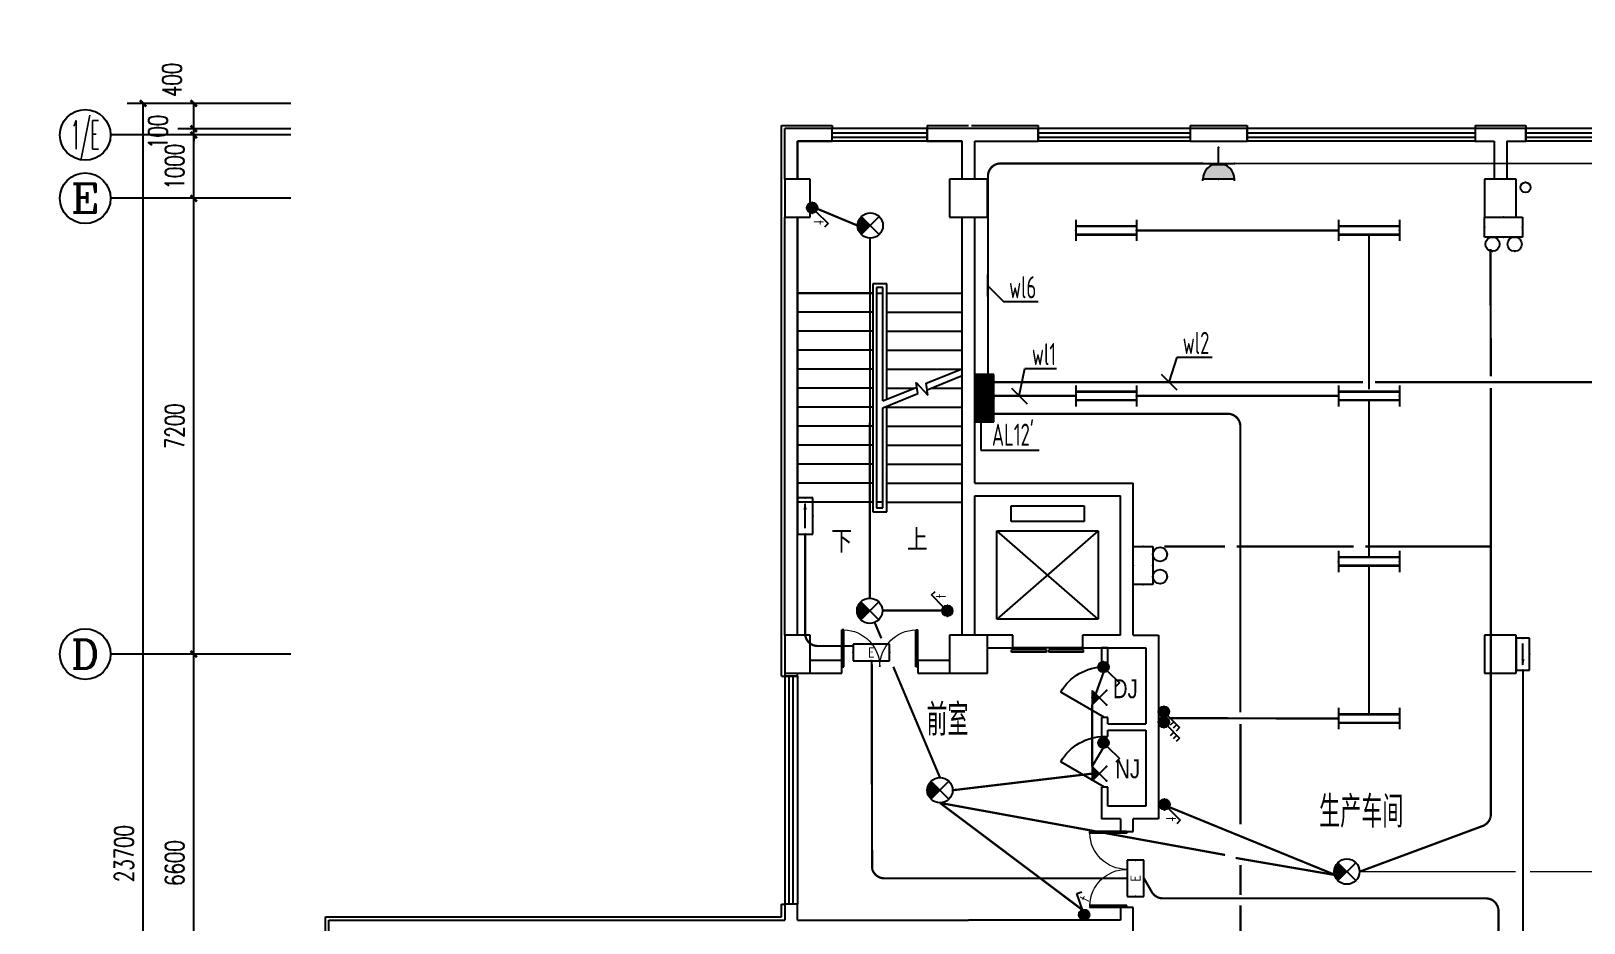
# Model space of a CAD drawing. Extents: x 2166032 to 5302137, y 581493 to 2416206.
# Drawn here: x 2445093 to 2469612, y 1002358 to 1016446 of the extents above; entities that cross this region are included whole.
import ezdxf
from ezdxf.enums import TextEntityAlignment as Align

# ---------------------------------------------------------------- set-up
doc = ezdxf.new("R2010")
doc.units = 0
doc.header["$LTSCALE"] = 1000
doc.header["$MEASUREMENT"] = 0
doc.linetypes.add('DASH', pattern=[0.35, 0.25, -0.1])
for name, color, linetype in [('AXIS', 3, 'Continuous'), ('AXIS_TEXT', 7, 'Continuous'), ('COLUMN', 2, 'Continuous'), ('DIM-照明', 3, 'Continuous'), ('DIM-箱柜', 3, 'Continuous'), ('DIM_SYMB', 3, 'Continuous'), ('EQUIP-动力', 3, 'Continuous'), ('EQUIP-照明', 3, 'Continuous'), ('EQUIP-箱柜', 3, 'Continuous'), ('PUB_TEXT', 7, 'Continuous'), ('STAIR', 8, 'Continuous'), ('SURFACE', 8, 'Continuous'), ('TEL_TEXT', 7, 'Continuous'), ('WALL', 8, 'Continuous'), ('WINDOW', 8, 'Continuous'), ('WIRE-应急', 6, 'DASH'), ('WIRE-照明', 1, 'Continuous'), ('屋面', 151, 'Continuous')]:
    doc.layers.add(name, color=color, linetype=linetype)
doc.styles.add('_HZTXT', font='！tssdeng.shx', dxfattribs={"width": 0.8, "bigfont": '！tssdchn.shx'})
doc.styles.add('_TCH_AXIS', font='complex_.ttf')
doc.styles.add('_TCH_DIM', font='tssdeng.shx', dxfattribs={"bigfont": 'tssdchn.shx'})
doc.styles.add('_TCH_LABEL', font='!tssdeng.shx', dxfattribs={"bigfont": '!tssdchn.shx'})
doc.styles.add('_TEL_DIM', font='@tssdeng.shx', dxfattribs={"width": 0.8, "height": 3.5, "bigfont": '!tssdchn.shx'})
doc.styles.add('COMPLEX', font='complex_.ttf')
doc.styles.add('DIM_FONT', font='simplex_.ttf', dxfattribs={"width": 0.7})
doc.styles.get("Standard").update_dxf_attribs({"font": 'tssdeng.shx', "bigfont": 'tssdchn.shx'})
doc.styles.add('TSSD_REIN', font='tssdeng.shx', dxfattribs={"width": 0.7, "bigfont": 'tssdchn.shx'})
doc.dimstyles.new('DIMN', dxfattribs={"dimtxt": 300, "dimasz": 100, "dimexe": 250, "dimexo": 300, "dimgap": 150, "dimtad": 1, "dimdec": 0, "dimzin": 0, "dimdsep": 46, "dimtxsty": 'DIM_FONT', "dimblk": 'ARCHTICK', "dimcen": 0.09, "dimclrt": 7, "dimazin": 2, "dimtfac": 1, "dimtdec": 0, "dimtix": 1, "dimtmove": 2, "dimatfit": 3, "dimldrblk": 'ARCHTICK', "dimfxl": 1, "dimtolj": 1, "dimtzin": 0, "dimarcsym": 0})

# ---------------------------------------------------------------- blocks, each defined once
blk = doc.blocks.new('$equip$00001160')
for p, q in [((-1.2, 0.417), (-1.2, -0.417)), ((-1.2, 0.167), (1.2, 0.167)), ((1.2, 0.417), (1.2, -0.417)), ((-1.2, -0.167), (1.2, -0.167))]:
    blk.add_line(p, q)
at = {"const_width": 0.1}
for points in [[(-1.2, 0.167), (1.2, 0.167)], [(-1.2, -0.167), (1.2, -0.167)]]:
    blk.add_lwpolyline(points, dxfattribs=at)
at = {"layer": 'EQUIP-照明'}
for p in [(-1.2, 0), (0, 0.167), (1.2, 0), (0, -0.167)]:
    blk.add_point(p, dxfattribs=at)
at = {"layer": 'EQUIP-照明', "flags": 9}
blk.add_attdef('A', (0, 0), '', height=0.00002, dxfattribs=at)
blk = doc.blocks.new('*X38')
at = {"color": 0}
for p, q in [((-250, 33), (-83, 200)), ((-250, 68), (-118, 200)), ((-250, 104), (-154, 200)), ((-250, 139), (-189, 200)), ((-250, 174), (-224, 200)), ((-247, 0), (-47, 200)), ((-212, 0), (-12, 200)), ((-177, 0), (23, 200)), ((-141, 0), (59, 200)), ((-106, 0), (94, 200)), ((-71, 0), (129, 200)), ((-35, 0), (165, 200)), ((0, 0), (200, 200)), ((35, 0), (235, 200)), ((71, 0), (250, 179)), ((106, 0), (250, 144)), ((141, 0), (250, 109)), ((177, 0), (250, 73)), ((212, 0), (250, 38)), ((247, 0), (250, 3))]:
    blk.add_line(p, q, dxfattribs=at)
blk = doc.blocks.new('$equip$00001421')
for p, q in [((0.75, 0.6), (-0.75, 0.6)), ((-0.75, 0.6), (-0.75, 0)), ((0.75, 0), (0.75, 0.6)), ((-0.75, 0), (0.75, 0))]:
    blk.add_line(p, q)
at = {"const_width": 0.6}
blk.add_lwpolyline([(-0.75, 0.3), (0.75, 0.3)], dxfattribs=at)
for p in [(0, 0.6), (-0.75, 0.3), (0, 0), (0.75, 0.3)]:
    blk.add_point(p)
at = {"xscale": 0.00300000000061118, "yscale": 0.00300000000061118, "zscale": 0.003}
blk.add_blockref('*X38', (0, 0), dxfattribs=at)
at = {"style": '_TCH_LABEL', "flags": 9}
blk.add_attdef('A', (0, 0), '', height=0.00002, dxfattribs=at)
blk = doc.blocks.new('$equip$00001190')
for p, q in [((-0.354, 0.354), (0.354, -0.354)), ((-0.354, -0.354), (0.354, 0.354))]:
    blk.add_line(p, q)
blk.add_circle((0, 0), 0.5)
for points in [[(-0.177, -0.177), (-0.483, 0.129), (0, 0), (-0.354, 0.354)], [(-0.306, -0.306), (-0.483, -0.129), (-0.177, -0.177), (-0.483, 0.129)], [(-0.354, -0.354), (-0.354, -0.354), (-0.306, -0.306), (-0.483, -0.129)]]:
    blk.add_solid(points)
at = {"flags": 9}
blk.add_attdef('A', (0, 0), '', height=0.00002, dxfattribs=at)
blk = doc.blocks.new('$equip$00001822')
for p, q in [((0.147, 0.356), (0.625, 0.833)), ((0.625, 0.833), (0.766, 0.692))]:
    blk.add_line(p, q)
blk.add_circle((0, 0.208), 0.208)
for p in [(-0.208, 0.208), (-0.015, 0.001), (0, 0.417), (0.208, 0.208)]:
    blk.add_point(p)
for points in [[(-0.18, 0.313), (0.18, 0.313), (-0.208, 0.208), (0.208, 0.208)], [(-0.18, 0.104), (0.18, 0.104), (-0.208, 0.208), (0.208, 0.208)], [(-0.104, 0.389), (0.104, 0.389), (-0.18, 0.313), (0.18, 0.313)], [(-0.104, 0.028), (0.104, 0.028), (-0.18, 0.104), (0.18, 0.104)], [(0, 0.417), (0, 0.417), (-0.104, 0.389), (0.104, 0.389)], [(0, 0), (0, 0), (-0.104, 0.028), (0.104, 0.028)]]:
    blk.add_solid(points)
at = {"color": 7, "style": '_TEL_DIM'}
blk.add_attdef('$TEXT$', text='', height=0.4, dxfattribs=at).set_placement((0.581, 0.465), align=Align.MIDDLE_CENTER)
at = {"color": 7, "style": '_TEL_DIM', "flags": 1}
blk.add_attdef('A', text='', height=0.00002, dxfattribs=at).set_placement((0, 0), align=Align.MIDDLE_CENTER)
blk = doc.blocks.new('$equip$00001776')
for p, q in [((0.72, 0.66), (-0.72, 0.66)), ((-0.72, 0.66), (-0.72, 0)), ((0.72, 0), (0.72, 0.66)), ((-0.72, 0), (0.72, 0))]:
    blk.add_line(p, q)
for p in [(0, 0.66), (-0.72, 0.33), (0, 0), (0.72, 0.33)]:
    blk.add_point(p)
at = {"color": 7, "style": '_TEL_DIM'}
blk.add_attdef('$TEXT$', text='', height=0.4, dxfattribs=at).set_placement((0, 0.33), align=Align.MIDDLE_CENTER)
at = {"color": 7, "style": '_TEL_DIM', "flags": 1}
blk.add_attdef('A', text='', height=0.00002, dxfattribs=at).set_placement((0, 0), align=Align.MIDDLE_CENTER)
blk = doc.blocks.new('$equip$00001687')
for p, q in [((0.72, 0.6), (-0.72, 0.6)), ((-0.72, 0.6), (-0.72, 0)), ((-0.72, 0), (0.72, 0)), ((0.72, 0), (0.72, 0.6))]:
    blk.add_line(p, q)
at = {"color": 7}
blk.add_line((-0.48, 0.3), (0.48, 0.3), dxfattribs=at)
for p in [(-0.72, 0.3), (0, 0.6), (0, 0), (0.72, 0.3)]:
    blk.add_point(p)
blk.add_solid([(0.24, 0.228), (0.528, 0.3), (0.24, 0.372)])
at = {"layer": 'TEL_TEXT', "style": '_TEL_DIM', "flags": 1}
blk.add_attdef('A', text='', height=0.00002, dxfattribs=at).set_placement((0, 0), align=Align.MIDDLE_CENTER)
blk = doc.blocks.new('$equip$00001237')
for p, q in [((-0.5, 1.05), (-0.5, 1)), ((-0.5, 1), (0.5, 1)), ((0.5, 1.05), (0.5, 1)), ((0.5, 0.5), (-0.5, 0.5)), ((0, 0.5), (0, 0))]:
    blk.add_line(p, q)
blk.add_arc((0, 1), 0.5, 180, 0)
for p in [(0, 1), (-0.5, 0.5), (0.5, 0.5), (0, 0)]:
    blk.add_point(p)
for points in [[(0.433, 0.75), (-0.433, 0.75), (0.5, 1), (-0.5, 1)], [(0.25, 0.567), (-0.25, 0.567), (0.433, 0.75), (-0.433, 0.75)], [(0, 0.5), (0, 0.5), (0.25, 0.567), (-0.25, 0.567)]]:
    blk.add_solid(points)
at = {"flags": 9}
blk.add_attdef('A', (0, 0), '', height=0.00002, dxfattribs=at)
blk = doc.blocks.new('$equip_U$00000006')
at = {"color": 3}
for p, q in [((-0.6, 0.624), (0.6, 0.624)), ((-0.6, 0), (-0.6, 0.624)), ((0.6, 0.624), (0.6, 0)), ((0.6, 0), (-0.6, 0))]:
    blk.add_line(p, q, dxfattribs=at)
for centre in [(-0.35, 0.849), (0.35, 0.849)]:
    blk.add_circle(centre, 0.225, dxfattribs=at)
at = {"style": '_TEL_DIM', "flags": 1}
blk.add_attdef('A', text='', height=0.00002, dxfattribs=at).set_placement((0, 0), align=Align.MIDDLE_CENTER)
blk = doc.blocks.new('$equip_U$00000175(20081108-2321)')
for p in [(0, 0.624), (-0.6, 0.312), (0, 0), (0.6, 0.312)]:
    blk.add_point(p)
blk.add_blockref('$equip_U$00000006', (0, 0))
at = {"color": 7, "style": '_TEL_DIM', "flags": 1}
blk.add_attdef('A', text='', height=0.000025, dxfattribs=at).set_placement((0, 0), align=Align.MIDDLE_CENTER)
blk = doc.blocks.new('$equip_U$00000184(许虹剑)')
for p in [(-0.35, 1.074), (0.35, 1.074), (-0.6, 0.312), (0, 0), (0.6, 0.312)]:
    blk.add_point(p)
blk.add_blockref('$equip_U$00000175(20081108-2321)', (0, 0))
at = {"color": 7, "style": '_TEL_DIM', "flags": 1}
blk.add_attdef('A', text='', height=0.000025, dxfattribs=at).set_placement((0, 0), align=Align.MIDDLE_CENTER)
blk = doc.blocks.new('$equip_U$00000360(20081108-2321)')
at = {"ltscale": 5}
for p in [(-0.35, 1.074), (0.35, 1.074), (-0.6, 0.312), (0, 0), (0.6, 0.312)]:
    blk.add_point(p, dxfattribs=at)
blk.add_blockref('$equip_U$00000184(许虹剑)', (0, 0), dxfattribs=at)
at = {"color": 7, "style": '_TEL_DIM', "flags": 1}
blk.add_attdef('A', text='', height=0.000025, dxfattribs=at).set_placement((0, 0), align=Align.MIDDLE_CENTER)
blk = doc.blocks.new('$equip$00001686')
for p, q in [((0.72, 0.6), (-0.72, 0.6)), ((-0.72, 0.6), (-0.72, 0)), ((-0.72, 0), (0.72, 0)), ((0.72, 0), (0.72, 0.6))]:
    blk.add_line(p, q)
at = {"color": 7}
blk.add_line((-0.48, 0.3), (0.48, 0.3), dxfattribs=at)
for p in [(-0.72, 0.3), (0, 0.6), (0, 0), (0.72, 0.3)]:
    blk.add_point(p)
blk.add_solid([(-0.24, 0.228), (-0.528, 0.3), (-0.24, 0.372)])
at = {"layer": 'TEL_TEXT', "style": '_TEL_DIM', "flags": 1}
blk.add_attdef('A', text='', height=0.00002, dxfattribs=at).set_placement((0, 0), align=Align.MIDDLE_CENTER)
blk = doc.blocks.new('$equip$00001154')
for p, q in [((0, 0.283), (0, -0.283)), ((0, 0.283), (0.566, -0.283)), ((0.566, 0.283), (0, -0.283))]:
    blk.add_line(p, q)
for p in [(0, 0.004), (0.283, 0), (0.566, 0.283), (0.566, -0.283)]:
    blk.add_point(p)
blk.add_solid([(0, -0.283), (0.283, 0), (0, 0.283)])
at = {"layer": 'TEL_TEXT', "style": '_TEL_DIM', "flags": 1}
blk.add_attdef('A', text='', height=0.00002, dxfattribs=at).set_placement((0, 0), align=Align.MIDDLE_CENTER)
blk = doc.blocks.new('$equip$00001962')
for p, q in [((0.147, 0.356), (0.625, 0.833)), ((0.625, 0.833), (0.766, 0.692))]:
    blk.add_line(p, q)
blk.add_circle((0, 0.208), 0.208)
for p in [(-0.208, 0.208), (0, 0.417), (0, 0), (0.208, 0.208)]:
    blk.add_point(p)
for points in [[(-0.18, 0.313), (0.18, 0.313), (-0.208, 0.208), (0.208, 0.208)], [(-0.18, 0.104), (0.18, 0.104), (-0.208, 0.208), (0.208, 0.208)], [(-0.104, 0.389), (0.104, 0.389), (-0.18, 0.313), (0.18, 0.313)], [(-0.104, 0.028), (0.104, 0.028), (-0.18, 0.104), (0.18, 0.104)], [(0, 0.417), (0, 0.417), (-0.104, 0.389), (0.104, 0.389)], [(0, 0), (0, 0), (-0.104, 0.028), (0.104, 0.028)]]:
    blk.add_solid(points)
at = {"layer": 'TEL_TEXT', "style": '_TEL_DIM', "flags": 1}
blk.add_attdef('A', text='', height=0.00002, dxfattribs=at).set_placement((0, 0), align=Align.MIDDLE_CENTER)
blk = doc.blocks.new('$equip$00001964')
for p, q in [((0.147, 0.356), (0.625, 0.833)), ((0.512, 0.72), (0.653, 0.579)), ((0.625, 0.833), (0.766, 0.692)), ((0.399, 0.607), (0.54, 0.466))]:
    blk.add_line(p, q)
blk.add_circle((0, 0.208), 0.208)
for p in [(-0.208, 0.208), (0, 0.417), (0, 0), (0.208, 0.208)]:
    blk.add_point(p)
for points in [[(-0.18, 0.313), (0.18, 0.313), (-0.208, 0.208), (0.208, 0.208)], [(-0.18, 0.104), (0.18, 0.104), (-0.208, 0.208), (0.208, 0.208)], [(-0.104, 0.389), (0.104, 0.389), (-0.18, 0.313), (0.18, 0.313)], [(-0.104, 0.028), (0.104, 0.028), (-0.18, 0.104), (0.18, 0.104)], [(0, 0.417), (0, 0.417), (-0.104, 0.389), (0.104, 0.389)], [(0, 0), (0, 0), (-0.104, 0.028), (0.104, 0.028)]]:
    blk.add_solid(points)
at = {"layer": 'TEL_TEXT', "style": '_TEL_DIM', "flags": 1}
blk.add_attdef('A', text='', height=0.00002, dxfattribs=at).set_placement((0, 0), align=Align.MIDDLE_CENTER)
blk = doc.blocks.new('_ArchTick')
at = {"color": 0, "linetype": 'ByBlock', "const_width": 0.4}
blk.add_lwpolyline([(-0.5, -0.5), (0.5, 0.5)], dxfattribs=at)
blk = doc.blocks.new('*D3039')
at = {"layer": 'AXIS', "color": 0, "lineweight": -2}
for p, q in [((2449194, 1006604), (2447412, 1006604)), ((2447662, 1000004), (2447662, 1006604)), ((2449194, 1000004), (2447412, 1000004))]:
    blk.add_line(p, q, dxfattribs=at)
at = {"layer": 'Defpoints', "color": 0}
for p in [(2447662, 1006604), (2449494, 1006604), (2449494, 1000004)]:
    blk.add_point(p, dxfattribs=at)
at = {"layer": 'AXIS', "color": 0, "lineweight": -2, "xscale": 100, "yscale": 100, "zscale": 100}
for p, rotation in [((2447662, 1006604), 90), ((2447662, 1000004), 270)]:
    blk.add_blockref('_ArchTick', p, dxfattribs=dict(at, rotation=rotation))
at = {"layer": 'AXIS', "color": 7, "insert": (2447361, 1003304), "char_height": 300, "attachment_point": 5, "rotation": 90, "style": 'DIM_FONT'}
blk.add_mtext('\\A1;6600', dxfattribs=at)
blk = doc.blocks.new('*D3040')
at = {"layer": 'AXIS', "color": 0, "lineweight": -2}
for p, q in [((2449194, 1013804), (2447412, 1013804)), ((2447662, 1006604), (2447662, 1013804)), ((2449194, 1006604), (2447412, 1006604))]:
    blk.add_line(p, q, dxfattribs=at)
at = {"layer": 'Defpoints', "color": 0}
for p in [(2447662, 1013804), (2449494, 1013804), (2449494, 1006604)]:
    blk.add_point(p, dxfattribs=at)
at = {"layer": 'AXIS', "color": 0, "lineweight": -2, "xscale": 100, "yscale": 100, "zscale": 100}
for p, rotation in [((2447662, 1013804), 90), ((2447662, 1006604), 270)]:
    blk.add_blockref('_ArchTick', p, dxfattribs=dict(at, rotation=rotation))
at = {"layer": 'AXIS', "color": 7, "insert": (2447361, 1010204), "char_height": 300, "attachment_point": 5, "rotation": 90, "style": 'DIM_FONT'}
blk.add_mtext('\\A1;7200', dxfattribs=at)
blk = doc.blocks.new('*D3041')
at = {"layer": 'AXIS', "color": 0, "lineweight": -2}
for p, q in [((2449194, 1014804), (2447412, 1014804)), ((2447662, 1013804), (2447662, 1014804)), ((2449194, 1013804), (2447412, 1013804))]:
    blk.add_line(p, q, dxfattribs=at)
at = {"layer": 'Defpoints', "color": 0}
for p in [(2447662, 1014804), (2449494, 1014804), (2449494, 1013804)]:
    blk.add_point(p, dxfattribs=at)
at = {"layer": 'AXIS', "color": 0, "lineweight": -2, "xscale": 100, "yscale": 100, "zscale": 100}
for p, rotation in [((2447662, 1014804), 90), ((2447662, 1013804), 270)]:
    blk.add_blockref('_ArchTick', p, dxfattribs=dict(at, rotation=rotation))
at = {"layer": 'AXIS', "color": 7, "insert": (2447361, 1014304), "char_height": 300, "attachment_point": 5, "rotation": 90, "style": 'DIM_FONT'}
blk.add_mtext('\\A1;1000', dxfattribs=at)
blk = doc.blocks.new('*D3042')
at = {"layer": 'AXIS', "color": 0, "lineweight": -2}
for p, q in [((2449194, 1014904), (2447412, 1014904)), ((2447662, 1014904), (2447662, 1015004)), ((2447662, 1014804), (2447662, 1014904)), ((2449194, 1014804), (2447412, 1014804)), ((2447662, 1014804), (2447662, 1014704))]:
    blk.add_line(p, q, dxfattribs=at)
at = {"layer": 'Defpoints', "color": 0}
for p in [(2447662, 1014904), (2449494, 1014904), (2449494, 1014804)]:
    blk.add_point(p, dxfattribs=at)
at = {"layer": 'AXIS', "color": 0, "lineweight": -2, "xscale": 100, "yscale": 100, "zscale": 100}
for p, rotation in [((2447662, 1014904), 270), ((2447662, 1014804), 90)]:
    blk.add_blockref('_ArchTick', p, dxfattribs=dict(at, rotation=rotation))
at = {"layer": 'AXIS', "color": 7, "insert": (2447095, 1014854), "char_height": 300, "attachment_point": 5, "rotation": 90, "style": 'DIM_FONT'}
blk.add_mtext('\\A1;100', dxfattribs=at)
blk = doc.blocks.new('*D3043')
at = {"layer": 'AXIS', "color": 0, "lineweight": -2}
for p, q in [((2449194, 1015304), (2447412, 1015304)), ((2447662, 1014904), (2447662, 1015304)), ((2449194, 1014904), (2447412, 1014904))]:
    blk.add_line(p, q, dxfattribs=at)
at = {"layer": 'Defpoints', "color": 0}
for p in [(2447662, 1015304), (2449494, 1015304), (2449494, 1014904)]:
    blk.add_point(p, dxfattribs=at)
at = {"layer": 'AXIS', "color": 0, "lineweight": -2, "xscale": 100, "yscale": 100, "zscale": 100}
for p, rotation in [((2447662, 1015304), 90), ((2447662, 1014904), 270)]:
    blk.add_blockref('_ArchTick', p, dxfattribs=dict(at, rotation=rotation))
at = {"layer": 'AXIS', "color": 7, "insert": (2447317, 1015674), "char_height": 300, "attachment_point": 5, "rotation": 90, "style": 'DIM_FONT'}
blk.add_mtext('\\A1;400', dxfattribs=at)
blk = doc.blocks.new('*D3044')
at = {"layer": 'AXIS', "color": 0, "lineweight": -2}
for p, q in [((2448894, 1015304), (2446612, 1015304)), ((2446862, 991604), (2446862, 1015304)), ((2448894, 991604), (2446612, 991604))]:
    blk.add_line(p, q, dxfattribs=at)
at = {"layer": 'Defpoints', "color": 0}
for p in [(2446862, 1015304), (2449194, 1015304), (2449194, 991604)]:
    blk.add_point(p, dxfattribs=at)
at = {"layer": 'AXIS', "color": 0, "lineweight": -2, "xscale": 100, "yscale": 100, "zscale": 100}
for p, rotation in [((2446862, 1015304), 90), ((2446862, 991604), 270)]:
    blk.add_blockref('_ArchTick', p, dxfattribs=dict(at, rotation=rotation))
at = {"layer": 'AXIS', "color": 7, "insert": (2446561, 1003454), "char_height": 300, "attachment_point": 5, "rotation": 90, "style": 'DIM_FONT'}
blk.add_mtext('\\A1;23700', dxfattribs=at)
blk = doc.blocks.new('_AXISO')
blk.add_circle((0, 0), 0.5)
at = {"layer": 'AXIS_TEXT', "style": 'COMPLEX', "width": 1.171875}
blk.add_attdef('A', text='', height=0.56, dxfattribs=at).set_placement((-0.25, -0.28), (0.25, -0.28), align=Align.FIT)
blk = doc.blocks.new('$TCHSYS$LDOR22D')
for p, q in [((-0.517, 0.833), (-0.017, 0.833)), ((-0.517, 0.833), (-0.517, 0.667)), ((-0.017, 0.833), (-0.017, 0.667)), ((0.017, 0.833), (0.017, 0.667)), ((0.017, 0.833), (0.517, 0.833)), ((0.517, 0.833), (0.517, 0.667)), ((-0.517, 0.667), (-0.017, 0.667)), ((-0.5, 0.5), (0.5, 0.5)), ((0.017, 0.667), (0.517, 0.667))]:
    blk.add_line(p, q)
blk = doc.blocks.new('$DorLib2D$00000002')
for p, q in [((-0.5, 0), (-0.5, 0.4875)), ((-0.475, 0.4875), (-0.5, 0.4875)), ((-0.475, 0), (-0.475, 0.4875)), ((0.475, 0), (0.475, 0.4875)), ((0.475, 0.4875), (0.5, 0.4875)), ((0.5, 0), (0.5, 0.4875)), ((-0.5, 0), (-0.475, 0)), ((0.5, 0), (0.475, 0))]:
    blk.add_line(p, q)
at = {"lineweight": 13}
for centre, start, end in [((-0.4875, 0), 0, 88.53072), ((0.4875, 0), 91.46928, 180)]:
    blk.add_arc(centre, 0.4875, start, end, dxfattribs=at)
blk = doc.blocks.new('$TCHSYS$WIN2D')
for p, q in [((-0.5, 0.5), (0.5, 0.5)), ((-0.5, 0.5), (-0.5, -0.5)), ((0.5, 0.5), (0.5, -0.5)), ((0.5, 0.1667), (-0.5, 0.1667)), ((0.5, -0.1667), (-0.5, -0.1667)), ((-0.5, -0.5), (0.5, -0.5))]:
    blk.add_line(p, q)
blk = doc.blocks.new('$DorLib2D$00000214')
at = {"color": 0}
blk.add_line((0.5, 0), (0, 0.866), dxfattribs=at)
blk.add_arc((0.5, 0), 1, 120, 180, dxfattribs=at)

msp = doc.modelspace()

# ---------------------------------------------------------------- linework, layer by layer
msp.add_circle((2604640.5, 1020101.3), 438608.5)
at = {"layer": 'AXIS'}
for p, q in [((2448794.4, 1014804.3), (2446348, 1014804.3)), ((2448794.4, 1013804.3), (2446348, 1013804.3)), ((2448794.4, 1006604.3), (2446348, 1006604.3))]:
    msp.add_line(p, q, dxfattribs=at)
at = {"layer": 'COLUMN'}
for p, q in [((2457394.4, 1014104.4), (2456994.4, 1014104.4)), ((2456994.4, 1014104.4), (2456994.4, 1013504.3)), ((2457394.4, 1013504.3), (2457394.4, 1014104.4)), ((2460192.8, 1014104.3), (2459592.8, 1014104.3)), ((2459592.8, 1014104.3), (2459592.8, 1013504.3)), ((2460192.8, 1013504.3), (2460192.8, 1014104.3)), ((2468544.1, 1014104.4), (2468044.1, 1014104.4)), ((2468044.1, 1014104.4), (2468044.1, 1013504.3)), ((2468544.1, 1013504.3), (2468544.1, 1014104.4)), ((2456994.4, 1013504.3), (2457394.4, 1013504.3)), ((2459592.8, 1013504.3), (2460192.8, 1013504.3)), ((2468044.1, 1013504.3), (2468544.1, 1013504.3)), ((2457394.4, 1006904.3), (2456994.4, 1006904.3)), ((2456994.4, 1006904.3), (2456994.4, 1006304.4)), ((2457394.4, 1006304.4), (2457394.4, 1006904.3)), ((2460194.4, 1006904.3), (2459594.4, 1006904.3)), ((2459594.4, 1006904.3), (2459594.4, 1006304.3)), ((2460194.4, 1006304.3), (2460194.4, 1006904.3)), ((2468544.1, 1006904.4), (2468044.1, 1006904.4)), ((2468044.1, 1006904.4), (2468044.1, 1006304.4)), ((2468544.1, 1006304.4), (2468544.1, 1006904.4)), ((2456994.4, 1006304.4), (2457394.4, 1006304.4)), ((2459594.4, 1006304.3), (2460194.4, 1006304.3)), ((2468044.1, 1006304.4), (2468544.1, 1006304.4))]:
    msp.add_line(p, q, dxfattribs=at)
at = {"layer": 'DIM-照明'}
for p, q in [((2460197, 1012601.9), (2460193.9, 1012251.9)), ((2463189.5, 1010775.6), (2462942, 1011023.1)), ((2460571.6, 1010806.4), (2460819.1, 1010558.9))]:
    msp.add_line(p, q, dxfattribs=at)
for points in [[(2460195.4, 1012426.9), (2460447.6, 1012174.7)], [(2460447.6, 1012174.7), (2460993.1, 1012174.7)], [(2463065.7, 1010899.3), (2463189.5, 1011294.5)], [(2463189.5, 1011294.5), (2463743.6, 1011294.5)], [(2460695.3, 1010682.6), (2460782.2, 1011118.2)], [(2460782.2, 1011118.2), (2461284.6, 1011118.2)]]:
    msp.add_lwpolyline(points, dxfattribs=at)
at = {"layer": 'DIM-箱柜'}
for p, q in [((2460089.1, 1010314.8), (2460089.1, 1009824.9)), ((2460089.1, 1009824.9), (2461008, 1009824.9))]:
    msp.add_line(p, q, dxfattribs=at)
at = {"layer": 'DIM_SYMB'}
for points in [[(2457869.4, 1008659.1, 0, 0, 0), (2457869.4, 1013391, 0, 0, 0), (2459119.4, 1013391, 0, 0, 0), (2459119.4, 1011454.5, 80, 0, 0), (2459119.4, 1011154.5, 0, 0, 0)], [(2459076.4, 1008682.8, 0, 0, 0), (2459076.4, 1009818.4, 80, 0, 0), (2459076.4, 1010118.4, 0, 0, 0)]]:
    msp.add_lwpolyline(points, format="xyseb", dxfattribs=at)
at = {"layer": 'STAIR'}
for p, q in [((2459794.4, 1014704.3), (2457194.4, 1014704.3)), ((2457194.4, 1014704.3), (2457194.4, 1014104.4)), ((2459794.4, 1014104.3), (2459794.4, 1014704.3)), ((2457194.4, 1013504.3), (2457194.4, 1012304.3)), ((2459794.4, 1012304.3), (2459794.4, 1013504.3)), ((2458604.4, 1012454.3), (2458384.4, 1012454.3)), ((2458384.4, 1012454.3), (2458384.4, 1008854.3)), ((2458544.4, 1012394.3), (2458444.4, 1012394.3)), ((2458444.4, 1012394.3), (2458444.4, 1008914.3)), ((2458544.4, 1010604.1), (2458544.4, 1012394.3)), ((2458604.4, 1010628.5), (2458604.4, 1012454.3)), ((2457194.4, 1012304.3), (2457194.4, 1009004.3)), ((2458384.4, 1012304.3), (2457194.4, 1012304.3)), ((2457194.4, 1012304.3), (2458384.4, 1012304.3)), ((2458444.4, 1012304.3), (2458444.4, 1009004.3)), ((2458444.4, 1012304.3), (2458544.4, 1012304.3)), ((2458544.4, 1010604.1), (2458544.4, 1012304.3)), ((2458604.4, 1012304.3), (2459794.4, 1012304.3)), ((2458604.4, 1012304.3), (2459794.4, 1012304.3)), ((2459794.4, 1011112.4), (2459794.4, 1012304.3)), ((2458384.4, 1012004.3), (2457194.4, 1012004.3)), ((2458604.4, 1012004.3), (2459794.4, 1012004.3)), ((2458384.4, 1011704.3), (2457194.4, 1011704.3)), ((2458604.4, 1011704.3), (2459794.4, 1011704.3)), ((2458384.4, 1011404.3), (2457194.4, 1011404.3)), ((2458604.4, 1011404.3), (2459794.4, 1011404.3)), ((2458384.4, 1011104.3), (2457194.4, 1011104.3)), ((2458604.4, 1011104.3), (2459774.3, 1011104.3)), ((2459227.7, 1010882), (2459794.4, 1011112.4)), ((2459240.5, 1010779.2), (2459794.4, 1011004.5)), ((2459794.4, 1009004.3), (2459794.4, 1011004.5)), ((2458384.4, 1010804.3), (2457194.4, 1010804.3)), ((2458544.4, 1010604.1), (2459079.7, 1010821.8)), ((2458544.4, 1010496.1), (2459092.6, 1010719.1)), ((2458604.4, 1010804.3), (2459036.6, 1010804.3)), ((2459092.6, 1010719.1), (2459070.4, 1010896.1)), ((2459070.4, 1010896.1), (2459250.9, 1010696.6)), ((2459250.9, 1010696.6), (2459227.7, 1010882)), ((2459302.1, 1010804.3), (2459794.4, 1010804.3)), ((2458384.4, 1010504.3), (2457194.4, 1010504.3)), ((2458544.4, 1009004.3), (2458544.4, 1010496.1)), ((2458544.4, 1008914.3), (2458544.4, 1010496.1)), ((2458604.4, 1008854.3), (2458604.4, 1010520.5)), ((2458604.4, 1010504.3), (2459794.4, 1010504.3)), ((2458384.4, 1010204.3), (2457194.4, 1010204.3)), ((2458604.4, 1010204.3), (2459794.4, 1010204.3)), ((2458384.4, 1009904.3), (2457194.4, 1009904.3)), ((2458604.4, 1009904.3), (2459794.4, 1009904.3)), ((2458384.4, 1009604.3), (2457194.4, 1009604.3)), ((2458604.4, 1009604.3), (2459794.4, 1009604.3)), ((2458384.4, 1009304.3), (2457194.4, 1009304.3)), ((2458604.4, 1009304.3), (2459794.4, 1009304.3)), ((2458384.4, 1009004.3), (2457194.4, 1009004.3)), ((2458544.4, 1009004.3), (2458444.4, 1009004.3)), ((2458604.4, 1009004.3), (2459794.4, 1009004.3)), ((2458384.4, 1008854.3), (2458604.4, 1008854.3)), ((2458444.4, 1008914.3), (2458544.4, 1008914.3)), ((2460569.4, 1008698.6), (2460569.4, 1008948.6)), ((2460569.4, 1008948.6), (2461719.4, 1008948.6)), ((2461719.4, 1008948.6), (2461719.4, 1008698.6)), ((2460344.4, 1007154.3), (2460344.4, 1008554.3)), ((2460344.4, 1008554.3), (2461944.4, 1008554.3)), ((2461944.4, 1008554.3), (2460344.4, 1007154.3)), ((2461944.4, 1007154.3), (2460344.4, 1008554.3)), ((2461719.4, 1008698.6), (2460569.4, 1008698.6)), ((2461944.4, 1008554.3), (2461944.4, 1007154.3)), ((2461944.4, 1007154.3), (2460344.4, 1007154.3))]:
    msp.add_line(p, q, dxfattribs=at)
at = {"layer": 'SURFACE'}
for p, q in [((2456944.4, 1014954.3), (2457744.4, 1014954.3)), ((2456944.4, 1013804.3), (2456944.4, 1014954.3)), ((2457744.4, 1014954.3), (2457744.4, 1014904.3)), ((2459244.4, 1014954.3), (2459244.4, 1014904.3)), ((2459244.4, 1014954.3), (2459894.4, 1014954.3)), ((2459944.4, 1014954.3), (2460994.4, 1014954.3)), ((2460994.4, 1014954.3), (2460994.4, 1014904.3)), ((2463394.4, 1014954.3), (2463394.4, 1014904.3)), ((2463394.4, 1014954.3), (2464294.4, 1014954.3)), ((2464294.4, 1014954.3), (2464294.4, 1014904.3)), ((2467894.4, 1014954.3), (2467894.4, 1014904.3)), ((2467894.4, 1014954.3), (2468294.4, 1014954.3)), ((2468294.4, 1014954.3), (2468694.4, 1014954.3)), ((2468694.4, 1014954.3), (2468694.4, 1014904.3)), ((2456944.4, 1006504.3), (2456944.4, 1013804.3)), ((2456944.4, 1006254.3), (2456944.4, 1006604.3)), ((2456944.4, 1006254.3), (2456994.4, 1006254.3)), ((2456944.4, 1002654.3), (2456994.4, 1002654.3)), ((2456944.4, 1002454.3), (2456944.4, 1002654.3)), ((2449744.4, 1002454.3), (2456944.4, 1002454.3)), ((2449744.4, 1000004.3), (2449744.4, 1002454.3))]:
    msp.add_line(p, q, dxfattribs=at)
at = {"layer": 'WALL'}
for p, q in [((2457744.4, 1014904.3), (2456994.4, 1014904.3)), ((2456994.4, 1014104.4), (2456994.4, 1014904.3)), ((2457744.4, 1014704.3), (2457744.4, 1014904.3)), ((2459894.4, 1014904.3), (2459244.4, 1014904.3)), ((2459244.4, 1014904.3), (2459244.4, 1014704.3)), ((2460994.4, 1014904.3), (2459894.4, 1014904.3)), ((2460994.4, 1014704.3), (2460994.4, 1014904.3)), ((2464294.4, 1014904.3), (2463394.4, 1014904.3)), ((2463394.4, 1014904.3), (2463394.4, 1014704.3)), ((2464294.4, 1014704.3), (2464294.4, 1014904.3)), ((2468294.4, 1014904.3), (2467894.4, 1014904.3)), ((2467894.4, 1014904.3), (2467894.4, 1014704.3)), ((2468694.4, 1014904.3), (2468294.4, 1014904.3)), ((2468694.4, 1014704.3), (2468694.4, 1014904.3)), ((2457194.4, 1014704.3), (2457744.4, 1014704.3)), ((2457194.4, 1014104.4), (2457194.4, 1014704.3)), ((2459244.4, 1014704.3), (2459794.4, 1014704.3)), ((2459794.4, 1014104.3), (2459794.4, 1014704.3)), ((2459994.4, 1014704.3), (2460994.4, 1014704.3)), ((2459994.4, 1014104.3), (2459994.4, 1014704.3)), ((2463394.4, 1014704.3), (2464294.4, 1014704.3)), ((2467894.4, 1014704.3), (2468194.4, 1014704.3)), ((2468194.4, 1014704.3), (2468194.4, 1014104.4)), ((2468394.4, 1014704.3), (2468394.4, 1014104.4)), ((2468394.4, 1014704.3), (2468694.4, 1014704.3)), ((2456994.4, 1006904.3), (2456994.4, 1013504.3)), ((2457194.4, 1006904.3), (2457194.4, 1013504.3)), ((2459794.4, 1009204.3), (2459794.4, 1013504.3)), ((2459994.4, 1009304.3), (2459994.4, 1013504.3)), ((2459994.4, 1009304.3), (2462494.4, 1009304.3)), ((2462494.4, 1006904.3), (2462494.4, 1009304.3)), ((2459794.4, 1006904.3), (2459794.4, 1009204.3)), ((2459994.4, 1009104.3), (2462294.4, 1009104.3)), ((2459994.4, 1006904.3), (2459994.4, 1009104.3)), ((2462294.4, 1006904.3), (2462294.4, 1009104.3)), ((2460594.4, 1006904.3), (2460194.4, 1006904.3)), ((2460594.4, 1006704.3), (2460594.4, 1006904.3)), ((2462294.4, 1006904.3), (2461694.4, 1006904.3)), ((2461694.4, 1006904.3), (2461694.4, 1006704.3)), ((2462494.4, 1006904.3), (2462894.4, 1006904.3)), ((2462894.4, 1006904.3), (2462894.4, 1005454.3)), ((2460194.4, 1006704.3), (2460594.4, 1006704.3)), ((2461694.4, 1006704.3), (2462394.4, 1006704.3)), ((2461994.4, 1006704.3), (2461994.4, 1006404.3)), ((2462094.4, 1006704.3), (2461994.4, 1006704.3)), ((2462094.4, 1006404.3), (2462094.4, 1006704.3)), ((2462394.4, 1006704.3), (2462694.4, 1006704.3)), ((2462694.4, 1006704.3), (2462694.4, 1005504.3)), ((2456994.4, 1006304.4), (2456994.4, 1006254.3)), ((2457194.4, 1006254.3), (2457194.4, 1006304.4)), ((2457894.4, 1006504.3), (2457394.4, 1006504.3)), ((2457394.4, 1006304.3), (2457894.4, 1006304.3)), ((2457894.4, 1006304.3), (2457894.4, 1006504.3)), ((2459594.4, 1006504.3), (2459094.4, 1006504.3)), ((2459094.4, 1006504.3), (2459094.4, 1006304.3)), ((2459094.4, 1006304.3), (2459594.4, 1006304.3)), ((2461994.4, 1006404.3), (2462094.4, 1006404.3)), ((2456994.4, 1006254.3), (2457194.4, 1006254.3)), ((2462094.4, 1005604.3), (2461994.4, 1005604.3)), ((2461994.4, 1005604.3), (2461994.4, 1005454.3)), ((2462094.4, 1005504.3), (2462094.4, 1005604.3)), ((2461994.4, 1005454.3), (2461994.4, 1005304.3)), ((2461994.4, 1005304.3), (2462094.4, 1005304.3)), ((2462094.4, 1005504.3), (2462694.4, 1005504.3)), ((2462094.4, 1005304.3), (2462094.4, 1005404.3)), ((2462094.4, 1005404.3), (2462694.4, 1005404.3)), ((2462694.4, 1005404.3), (2462694.4, 1004204.3)), ((2462894.4, 1005454.3), (2462894.4, 1004004.3)), ((2462094.4, 1004504.3), (2461994.4, 1004504.3)), ((2461994.4, 1004504.3), (2461994.4, 1004004.3)), ((2462094.4, 1004204.3), (2462094.4, 1004504.3)), ((2462394.4, 1004204.3), (2462094.4, 1004204.3)), ((2462694.4, 1004204.3), (2462394.4, 1004204.3)), ((2462294.4, 1004004.3), (2461994.4, 1004004.3)), ((2462294.4, 1004004.3), (2462294.4, 1003804.3)), ((2462894.4, 1004004.3), (2462494.4, 1004004.3)), ((2462494.4, 1003804.3), (2462494.4, 1004004.3)), ((2462294.4, 1003804.3), (2462494.4, 1003804.3)), ((2457194.4, 1002654.3), (2456994.4, 1002654.3)), ((2456994.4, 1002654.3), (2456994.4, 1002404.3)), ((2457194.4, 1002404.2), (2457194.4, 1002654.3)), ((2462494.4, 1002604.3), (2462294.4, 1002604.3)), ((2462294.4, 1002604.3), (2462294.4, 1002404.5)), ((2462494.4, 1002204.3), (2462494.4, 1002604.3)), ((2449794.4, 1002404.3), (2456994.4, 1002404.3)), ((2449794.4, 1000304.3), (2449794.4, 1002404.3)), ((2457194.4, 1002404.2), (2459894.4, 1002404.2)), ((2462294.4, 1002404.5), (2459894.4, 1002404.4))]:
    msp.add_line(p, q, dxfattribs=at)
msp.add_lwpolyline([(2456994.4, 1006304.3), (2456994.4, 1006304.3)], dxfattribs=at)
at = {"layer": 'WIRE-应急', "linetype": 'DASH', "const_width": 35}
for points in [[(2457469.1, 1013654.4), (2458144.1, 1013373.2)], [(2458339, 1013173.3), (2458338.1, 1007489.4)], [(2468135.3, 1013005.8), (2468142.5, 1010991.8)], [(2462987.2, 1008304.5), (2463945.6, 1008304.5)], [(2464130.6, 1008304.5), (2465976.6, 1008304.5)], [(2468140.2, 1008304.5), (2466161.6, 1008304.5)], [(2458532, 1007294.2), (2459488.6, 1007294.2)], [(2458518.4, 1006853.9), (2458412.7, 1007105.1)], [(2458372.5, 1003215.3), (2458366.6, 1006497.4)], [(2459444.1, 1004654.4), (2458707.4, 1006404.9)], [(2461903.2, 1005973.5), (2462027.4, 1006317.4)], [(2461846.6, 1005803.8), (2461846.6, 1004829.9)], [(2461846.6, 1004829.9), (2462069.1, 1005204.4)], [(2459644.1, 1004454.4), (2461846.6, 1004716.8)], [(2459444.1, 1004254.4), (2463945.6, 1003432.5)], [(2459444.1, 1004254.4), (2461693.8, 1002564)], [(2463061, 1004189.1), (2465672.9, 1003121.8)], [(2464112.5, 1003385.2), (2465675.9, 1003116.6)]]:
    msp.add_lwpolyline(points, dxfattribs=at)
for points in [[(2468142.5, 1010806.8), (2468142.5, 1004076.9, -0.3135802), (2468012.1, 1003889.4), (2466069.1, 1003168.4)], [(2457314.4, 1008499.6), (2457314.4, 1006933, 0.4142136), (2457514.4, 1006733), (2458072.1, 1006733)], [(2468649.1, 1006352.4), (2468649.1, 1001425.1, -0.1105247), (2468630, 1001339.9), (2468044.1, 1000168.6)], [(2462401.4, 1003063.5), (2458566.6, 1003063.5, -0.3445907), (2458372.5, 1003215.3), (2458372.5, 1003215.3)], [(2467886.8, 1000294), (2468228, 1000791.4, 0.1514597), (2468263.1, 1000904.5), (2468263.1, 1002546.8, 0.4142136), (2468063.1, 1002746.8), (2462962.6, 1002746.8, -0.2689871), (2462789, 1002847.5), (2462665.4, 1003063.5)]]:
    msp.add_lwpolyline(points, format="xyb", dxfattribs=at)
at = {"layer": 'WIRE-应急', "color": 6, "linetype": 'DASH', "const_width": 25}
for points in [[(2466069.1, 1003168.4), (2468536.6, 1003168.4)], [(2468761.6, 1003168.4), (2472719.1, 1003168.4)]]:
    msp.add_lwpolyline(points, dxfattribs=at)
at = {"layer": 'WIRE-照明', "linetype": 'Continuous', "const_width": 35}
for points in [[(2463593.6, 1014354.4), (2460402, 1014354.4, 0.4142136), (2460202, 1014154.4), (2460202, 1011023.1)], [(2466311.1, 1010899.3), (2470103.6, 1010899.3, -0.1460289), (2470213.2, 1010866.6), (2470392.3, 1010749.3)], [(2460293.6, 1010401.1), (2463987.6, 1010401.1, -0.4142136), (2464187.6, 1010201.1), (2464187.6, 1005683.1)]]:
    msp.add_lwpolyline(points, format="xyb", dxfattribs=at)
at = {"layer": 'WIRE-照明', "color": 1, "linetype": 'Continuous', "const_width": 25}
for points in [[(2464093.6, 1014354.4), (2468543.6, 1014354.4)], [(2468543.6, 1014354.4), (2472493.6, 1014354.4)]]:
    msp.add_lwpolyline(points, dxfattribs=at)
at = {"layer": 'WIRE-照明', "linetype": 'Continuous', "const_width": 35}
for points in [[(2462548.6, 1013297.2), (2465738.6, 1013297.2)], [(2466218.6, 1013230.5), (2466218.6, 1010785.7)], [(2460293.6, 1010899.3), (2466126.1, 1010899.3)], [(2461588.6, 1010682.6), (2460293.6, 1010682.6)], [(2462548.6, 1010682.6), (2465738.6, 1010682.6)], [(2466218.6, 1010616), (2466218.6, 1008134.7)], [(2466218.6, 1008001.4), (2466218.6, 1005653.5)], [(2465738.6, 1005586.9), (2463060.2, 1005593.4)], [(2464188.4, 1005498.1), (2464188.4, 1003914.3)], [(2464188.4, 1003271.8), (2464188.4, 1002797.2)], [(2464188.4, 1002637.6), (2464188.4, 1001758.9)]]:
    msp.add_lwpolyline(points, dxfattribs=at)
at = {"layer": '屋面', "color": 6}
msp.add_circle((2468690.7, 1013976.8), 80, dxfattribs=at)

# ---------------------------------------------------------------- block references
at = {"layer": 'AXIS'}
ref = msp.add_blockref('_AXISO', (2445948, 1014804.3), dxfattribs=dict(at, xscale=800, yscale=800, zscale=800))
ref.add_attrib('A', '1/E', dxfattribs={"layer": 'AXIS_TEXT', "height": 452.55, "style": '_TCH_AXIS', "width": 0.361372}).set_placement((2445721.8, 1014578), (2446174.3, 1014578), align=Align.FIT)
ref = msp.add_blockref('_AXISO', (2445948, 1013804.3), dxfattribs=dict(at, xscale=800, yscale=800, zscale=800))
ref.add_attrib('A', 'E', dxfattribs={"layer": 'AXIS_TEXT', "height": 452.5, "style": '_TCH_AXIS'}).set_placement((2445721.8, 1013578), (2446174.3, 1013578), align=Align.FIT)
ref = msp.add_blockref('_AXISO', (2445948, 1006604.3), dxfattribs=dict(at, xscale=800, yscale=800, zscale=800))
ref.add_attrib('A', 'D', dxfattribs={"layer": 'AXIS_TEXT', "height": 452.5, "style": '_TCH_AXIS', "width": 0.95528}).set_placement((2445721.8, 1006378), (2446174.3, 1006378), align=Align.FIT)
at = {"layer": 'EQUIP-动力', "xscale": 500, "yscale": 500, "zscale": 500, "rotation": 180.00000000004}
msp.add_blockref('$equip$00001237', (2463843.6, 1014604.4), dxfattribs=at)
at = {"layer": 'EQUIP-照明', "yscale": 400, "zscale": 400}
for name, p, xscale, rotation, values in [('$equip$00001822', (2457344.1, 1013654.4), 400, 270, {'$TEXT$': 't'}), ('$equip$00001822', (2459644.1, 1007289.4), 400, 90, {'$TEXT$': 't'}), ('$equip$00001822', (2462905.1, 1004230.3), 400, 270, {'$TEXT$': 't'}), ('$equip$00001776', (2462665.4, 1003063.5), 400, 90, {'$TEXT$': 'E'}), ('$equip$00001822', (2461793.9, 1002450.5), 399.9999999999859, 63.51734361002926, {'$TEXT$': 't'})]:
    msp.add_blockref(name, p, dxfattribs=dict(at, xscale=xscale, rotation=rotation)).add_auto_attribs(values)
at = {"layer": 'EQUIP-照明', "xscale": 400, "yscale": 400, "zscale": 400}
for name, p in [('$equip$00001190', (2458344.1, 1013373.2)), ('$equip$00001160', (2462068.6, 1013297.2)), ('$equip$00001160', (2466218.6, 1013297.2)), ('$equip$00001160', (2462068.6, 1010682.6)), ('$equip$00001160', (2466218.6, 1010682.6)), ('$equip$00001160', (2466218.6, 1008068.1)), ('$equip$00001190', (2458335.2, 1007289.4)), ('$equip$00001154', (2461846.6, 1005916.9)), ('$equip$00001160', (2466218.6, 1005586.9)), ('$equip$00001154', (2461846.6, 1004716.8)), ('$equip$00001190', (2459444.1, 1004454.4)), ('$equip$00001190', (2465869.1, 1003168.4))]:
    msp.add_blockref(name, p, dxfattribs=at)
at = {"layer": 'EQUIP-照明'}
for name, p, xscale, yscale, zscale, rotation in [('$equip_U$00000360(20081108-2321)', (2468343.7, 1013504.3), 500, 500, 500, 180), ('$equip$00001687', (2457434.4, 1008787.6), 400, 400, 400, 90), ('$equip_U$00000360(20081108-2321)', (2462494.4, 1008004.4), 500, 500, 500, 270), ('$equip$00001962', (2461944.1, 1006400.8), 400, 400, 400, 270), ('$equip$00001964', (2462894.4, 1005696.1), 400, 400, 400, 270), ('$equip$00001964', (2462894.4, 1005529.4), 400, 400, 400, 270), ('$equip$00001962', (2461944.1, 1005204.4), 400, 400, 400, 270)]:
    msp.add_blockref(name, p, dxfattribs=dict(at, xscale=xscale, yscale=yscale, zscale=zscale, rotation=rotation))
at = {"layer": 'EQUIP-照明', "xscale": 400, "yscale": 400, "zscale": 400}
msp.add_blockref('$equip$00001776', (2458360.1, 1006497.4), dxfattribs=at).add_auto_attribs({'$TEXT$': 'E'})
at = {"layer": 'EQUIP-照明', "color": 1, "xscale": 350, "yscale": 350, "zscale": 350, "rotation": 90}
msp.add_blockref('$equip$00001686', (2468754.1, 1006604.4), dxfattribs=at)
at = {"layer": 'EQUIP-箱柜', "xscale": 500, "yscale": 500, "zscale": 500, "rotation": 270}
msp.add_blockref('$equip$00001421', (2459993.6, 1010648.1), dxfattribs=at)
at = {"layer": 'WINDOW'}
for name, p, xscale, yscale, zscale, rotation in [('$TCHSYS$WIN2D', (2458494.4, 1014804.3), -1500, -200, -1500, 359.9999999999905), ('$DorLib2D$00000002', (2458494.4, 1006404.3), 1200, -1200, 1200, 180), ('$DorLib2D$00000214', (2462044.4, 1006004.3), -800, 800, -800, 89.99999999987193), ('$TCHSYS$WIN2D', (2457094.4, 1004454.3), -3600, -200, -3600, 89.99999999990072), ('$DorLib2D$00000214', (2462044.4, 1004904.3), -800, 800, -800, 89.9999999998419), ('$DorLib2D$00000002', (2462394.4, 1003204.3), 1200, -1200, 1200, 269.9999999999259)]:
    msp.add_blockref(name, p, dxfattribs=dict(at, xscale=xscale, yscale=yscale, zscale=zscale, rotation=rotation))
for name, p, xscale, yscale, zscale in [('$TCHSYS$WIN2D', (2462194.4, 1014804.3), -2400, 200, -2400), ('$TCHSYS$WIN2D', (2466094.4, 1014804.3), -3600, 200, -3600), ('$TCHSYS$WIN2D', (2470494.4, 1014804.3), -3600, 200, -3600), ('$TCHSYS$LDOR22D', (2461144.4, 1006804.3), -1100, -200, -1100)]:
    msp.add_blockref(name, p, dxfattribs=dict(at, xscale=xscale, yscale=yscale, zscale=zscale))

# ---------------------------------------------------------------- texts
at = {"layer": 'DIM-照明', "color": 7, "style": '_TEL_DIM', "width": 0.64}
for s, p in [('wl6', (2460535.1, 1012224.7)), ('wl2', (2463277, 1011344.5)), ('wl1', (2460895.5, 1011168.2))]:
    msp.add_text(s, height=350, dxfattribs=at).set_placement(p)
at = {"layer": 'DIM-箱柜', "color": 7, "style": '_TEL_DIM', "width": 0.64}
msp.add_text("AL12'", height=350, dxfattribs=at).set_placement((2460264.1, 1009894.9))
at = {"layer": 'PUB_TEXT', "style": '_TCH_DIM'}
for s, p in [('下', (2457727.4, 1008209.1)), ('上', (2458920.7, 1008232.8))]:
    msp.add_text(s, height=350, dxfattribs=at).set_placement(p)
at = {"layer": 'PUB_TEXT'}
for s, height, style, width, p in [('DJ', 300, '_HZTXT', 0.8, (2462174.1, 1005908)), ('前室', 500, 'TSSD_REIN', 0.7, (2459230.3, 1005316.2)), ('NJ', 300, '_HZTXT', 0.8, (2462211.8, 1004645.1)), ('生产车间', 500, 'TSSD_REIN', 0.7, (2465430.7, 1003864.2))]:
    msp.add_text(s, height=height, dxfattribs=dict(at, style=style, width=width)).set_placement(p)

# ---------------------------------------------------------------- dimensions: what is measured, and where the dimension line sits
at = {"layer": 'AXIS'}
for base, p1, p2, picture, middle in [((2447662.1, 1015304.3), (2449494.4, 1014904.3), (2449494.4, 1015304.3), '*D3043', (2447317.1, 1015674.3)), ((2447662.1, 1014904.3), (2449494.4, 1014804.3), (2449494.4, 1014904.3), '*D3042', (2447094.6, 1014854.3))]:
    dim = msp.add_linear_dim(base=base, p1=p1, p2=p2, angle=90, dimstyle='DIMN', dxfattribs=at)
    dim.commit()
    dim.dimension.update_dxf_attribs({"geometry": picture, "text_midpoint": middle, "dimtype": 161})
for p1, p2, distance, picture, middle in [((2449194.4, 991604.3), (2449194.4, 1015304.3), 2332.3, '*D3044', (2446560.7, 1003454.3)), ((2449494.4, 1013804.3), (2449494.4, 1014804.3), 1832.3, '*D3041', (2447360.7, 1014304.3)), ((2449494.4, 1006604.3), (2449494.4, 1013804.3), 1832.3, '*D3040', (2447360.7, 1010204.3)), ((2449494.4, 1000004.3), (2449494.4, 1006604.3), 1832.3, '*D3039', (2447360.7, 1003304.3))]:
    dim = msp.add_aligned_dim(p1=p1, p2=p2, distance=distance, dimstyle='DIMN', dxfattribs=at)
    dim.commit()
    dim.dimension.update_dxf_attribs({"geometry": picture, "text_midpoint": middle})

doc.saveas('drawing.dxf')
